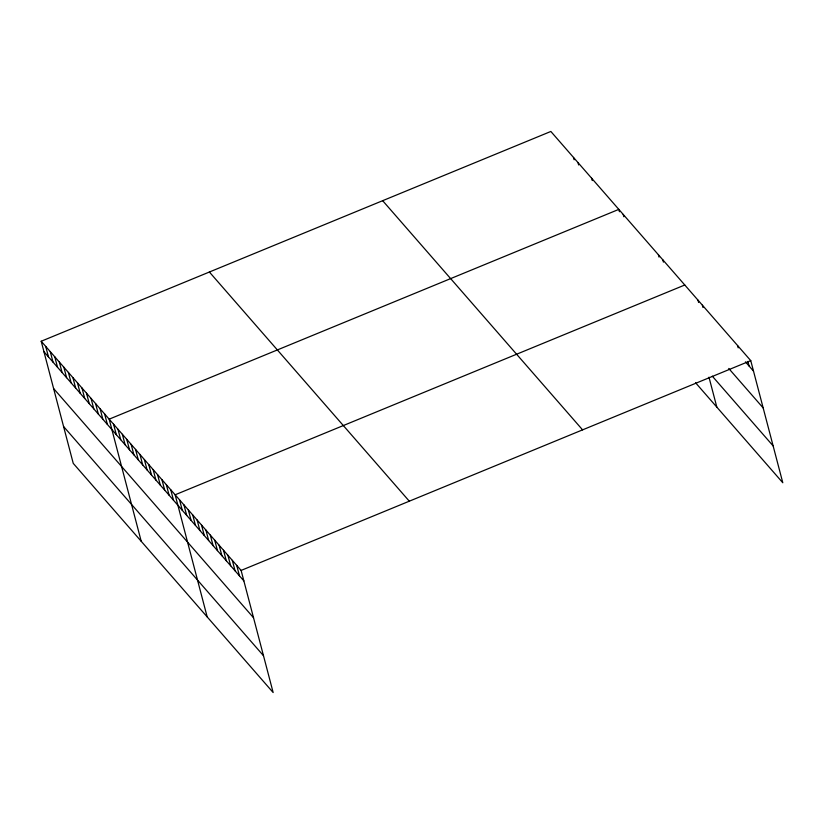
<?xml version="1.0" encoding="UTF-8"?>
<svg xmlns="http://www.w3.org/2000/svg" width="824" height="824" viewBox="0 0 824 824"><rect width="100%" height="100%" fill="white"/><g stroke="black" fill="none" stroke-linecap="round" stroke-linejoin="round"><path stroke-width="1.24" d="M41.2 341.249L241.113 570.424L273.156 692.541L73.243 463.366L41.2 341.249L550.844 131.459L750.757 360.634L782.8 482.751L695.569 382.758M684.796 285.001L175.141 494.791L207.185 616.919M241.113 570.424L750.757 360.634M745.442 361.86L753.507 371.099M728.725 368.452L763.179 407.942M712.296 376.166L773.139 445.908M382.666 200.685L582.578 429.86M209.389 272.013L409.301 501.188M43.95 351.714L243.863 580.889M53.611 388.557L253.524 617.732M63.572 426.523L263.484 655.698M747.893 361.406L749.109 366.062M737.562 345.503L738.18 347.831M702.388 305.168L702.996 307.496M697.99 300.132L698.597 302.459M708.98 377.186L716.829 407.128M662.805 259.797L663.413 262.125M658.407 254.75L659.015 257.078M623.222 214.415L623.83 216.743M619.432 211.706L618.824 209.378L109.17 419.169L141.213 541.286M591.632 178.211L592.24 180.538M578.036 162.627L578.644 164.955M573.504 157.425L574.112 159.753M236.715 565.377L239.465 575.852M232.317 560.341L235.067 570.805M227.918 555.294L230.668 565.769M223.52 550.257L226.27 560.722M219.122 545.21L221.872 555.685M214.724 540.173L217.474 550.638M210.326 535.126L213.076 545.601M205.928 530.09L208.678 540.554M201.53 525.043L204.28 535.518M197.132 520.006L199.882 530.471M192.734 514.959L195.484 525.434M188.335 509.922L191.086 520.387M183.937 504.875L186.688 515.35M179.539 499.838L182.289 510.303M170.743 489.755L173.493 500.219M166.345 484.708L169.095 495.183M161.947 479.671L164.697 490.136M157.549 474.624L160.299 485.099M153.151 469.587L155.901 480.052M148.753 464.54L151.503 475.015M144.355 459.504L147.105 469.968M139.956 454.457L142.707 464.932M135.558 449.42L138.308 459.885M131.16 444.373L133.91 454.848M126.762 439.336L129.512 449.801M122.364 434.289L125.114 444.764M117.966 429.252L120.716 439.717M113.568 424.206L116.318 434.681M104.638 413.967L107.388 424.442M100.106 408.776L102.856 419.251M95.574 403.585L98.324 414.05M91.042 398.383L93.792 408.858M86.51 393.192L89.26 403.667M81.978 388.001L84.728 398.466M77.446 382.799L80.196 393.275M72.924 377.608L75.664 388.083M68.392 372.417L71.132 382.882M63.86 367.216L66.6 377.691M59.328 362.024L62.068 372.5M54.796 356.833L57.536 367.298M50.264 351.632L53.014 362.107M45.732 346.441L48.482 356.916"/></g></svg>
